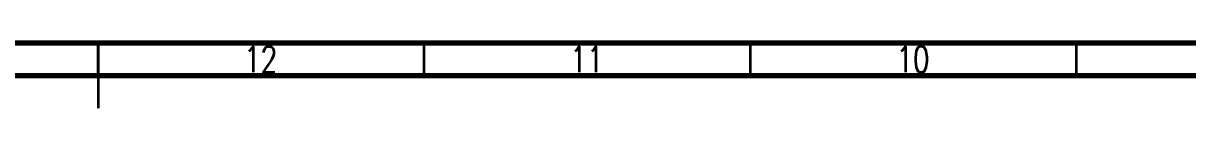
# Model space of a CAD drawing. Header units: millimetres. Extents: x 15 to 1184, y 5 to 836.
# Drawn here: x 588 to 766.5, y 826 to 836 of the extents above; entities that cross this region are included whole.
import ezdxf

# ---------------------------------------------------------------- set-up
doc = ezdxf.new("R2010")
doc.units = ezdxf.units.MM
doc.layers.get('0').update_dxf_attribs({"lineweight": 18})
doc.styles.add('SLDTEXTSTYLE0', font='txt.shx', dxfattribs={"width": 0.75})

msp = doc.modelspace()

# ---------------------------------------------------------------- linework, layer by layer
at = {"color": 7, "linetype": 'Continuous', "lineweight": 70}
for p, q in [((15, 836), (1184, 836)), ((20, 831), (1179, 831))]:
    msp.add_line(p, q, dxfattribs=at)
at = {"color": 7, "linetype": 'Continuous', "lineweight": 35}
for p, q in [((599.5, 836), (599.5, 826)), ((599.5, 831), (599.5, 836)), ((649.5, 831), (649.5, 836)), ((699.5, 831), (699.5, 836)), ((749.5, 831), (749.5, 836))]:
    msp.add_line(p, q, dxfattribs=at)

# ---------------------------------------------------------------- texts
at = {"color": 7, "linetype": 'Continuous', "lineweight": 0, "char_height": 3.9687, "attachment_point": 2, "style": 'SLDTEXTSTYLE0'}
for s, insert, width in [('12', (624.42, 835.47), 5.95312), ('11', (674.42, 835.47), 4.67746), ('10', (724.42, 835.47), 5.95312)]:
    msp.add_mtext(s, dxfattribs=dict(at, insert=insert, width=width))

doc.saveas('drawing.dxf')
